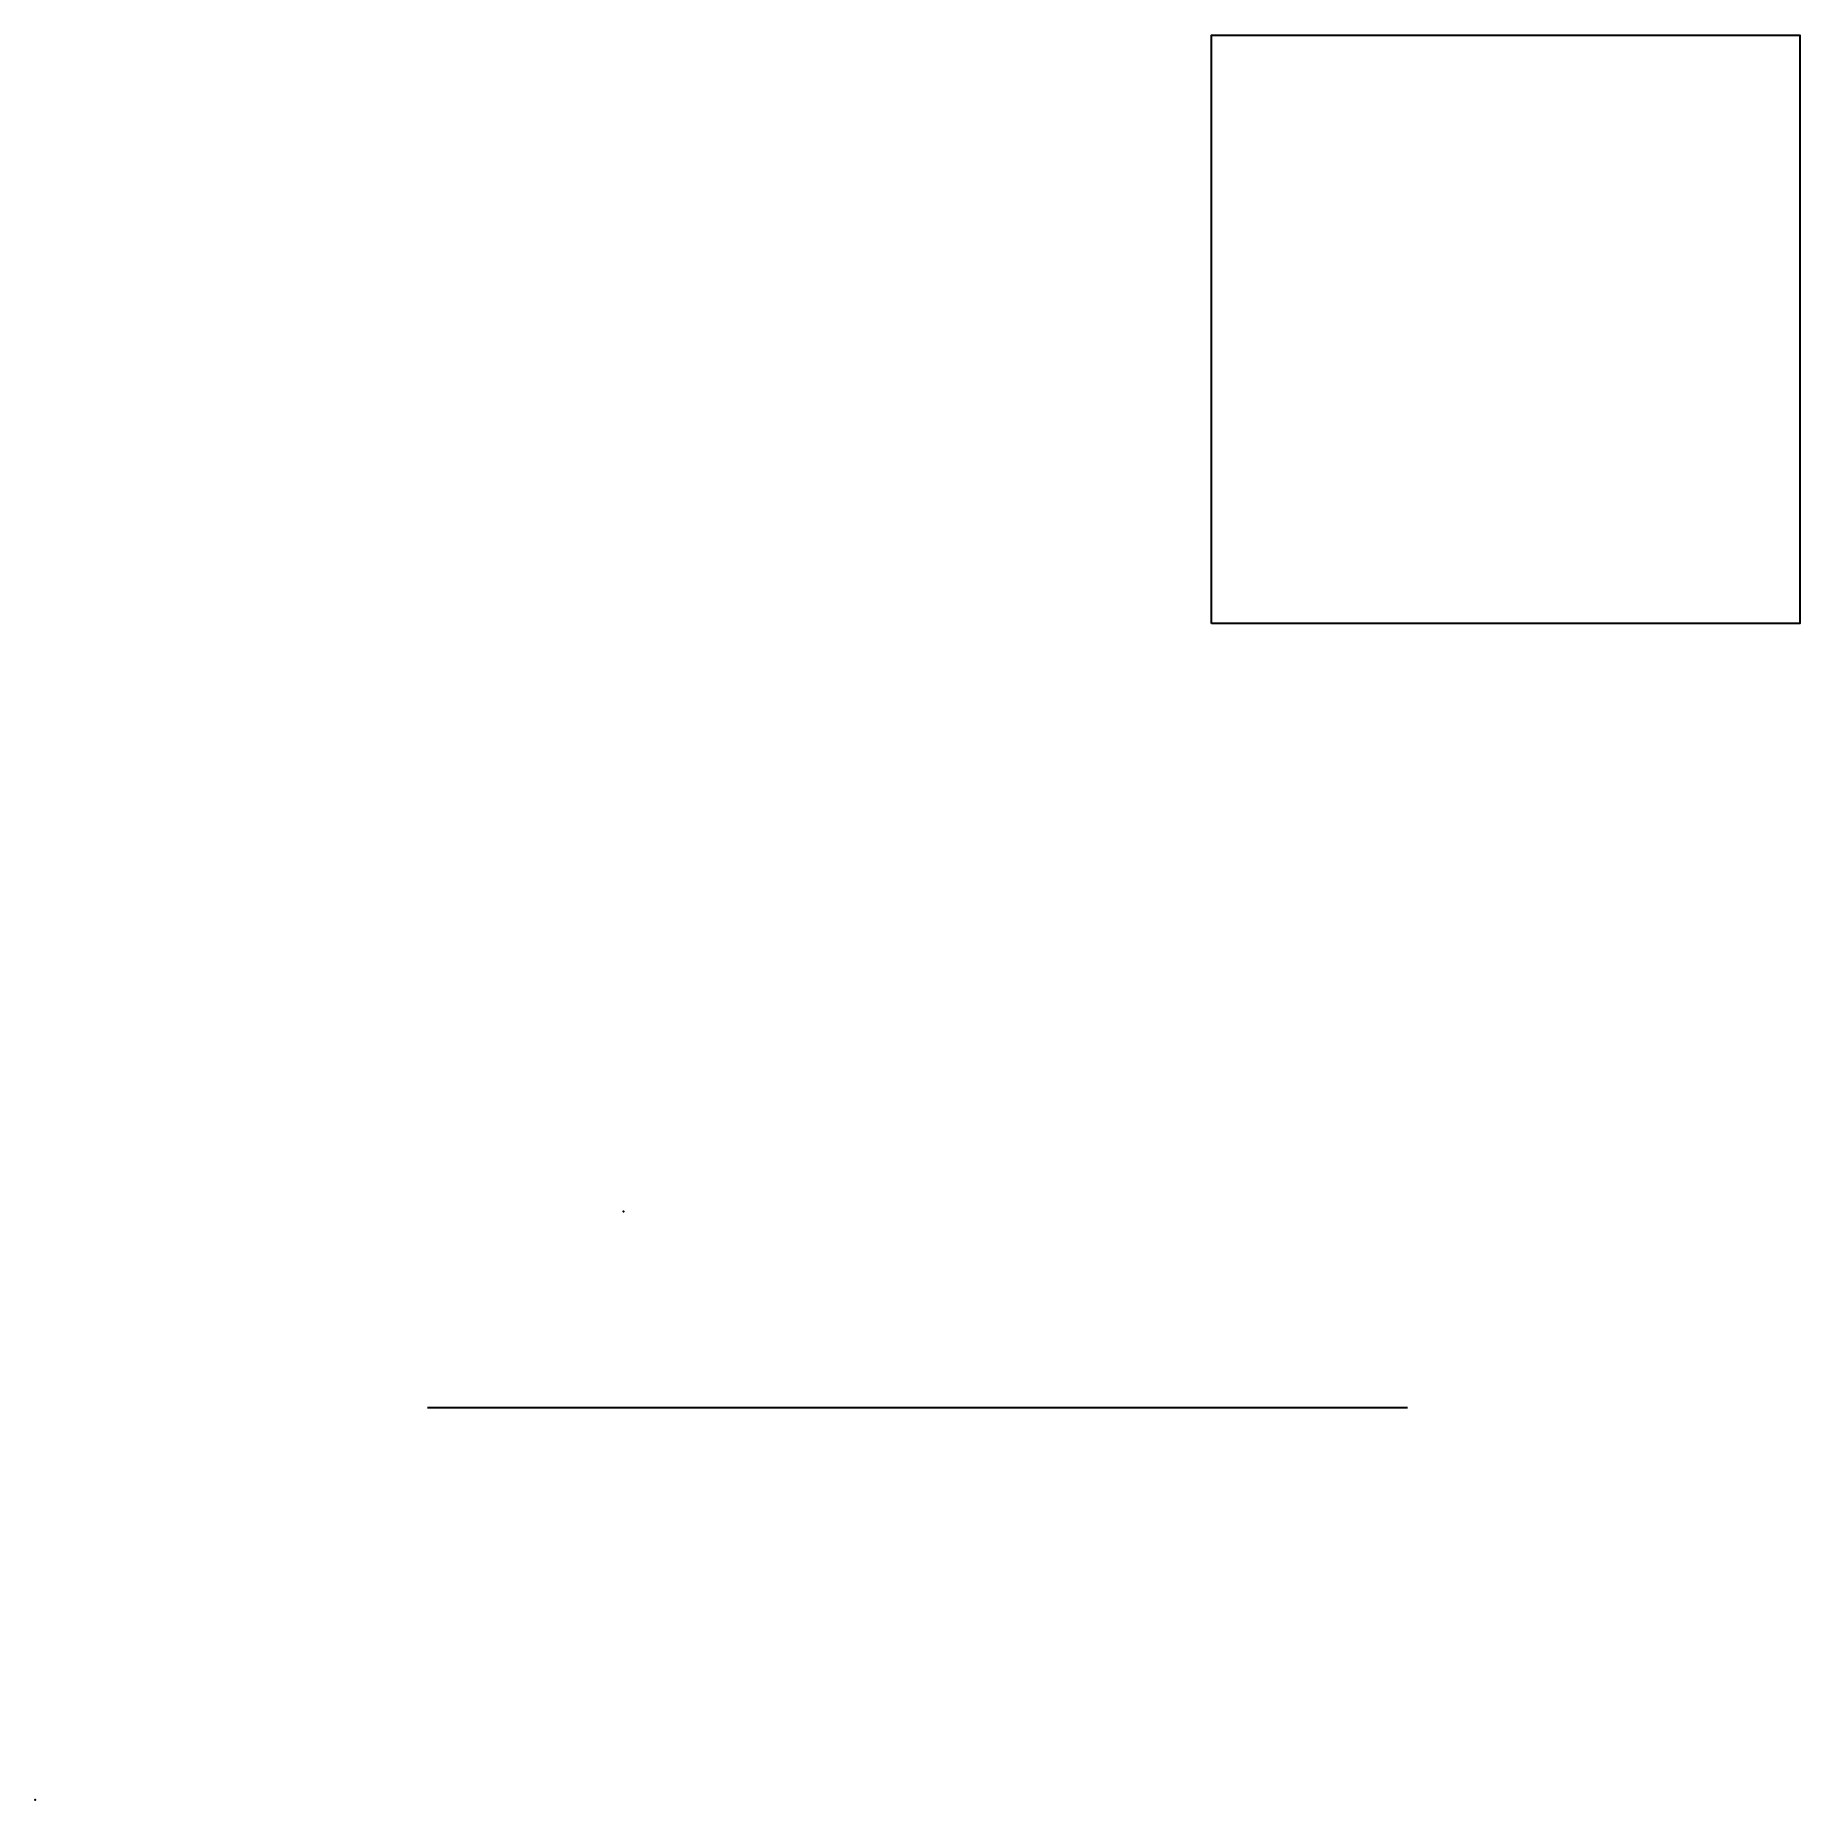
# Model space of a CAD drawing. Extents: x 3 to 12, y 3 to 12.
import ezdxf

# ---------------------------------------------------------------- set-up
doc = ezdxf.new("R2010")
doc.units = 0
doc.layers.get('0').update_dxf_attribs({"linetype": 'CONTINUOUS'})

msp = doc.modelspace()

# ---------------------------------------------------------------- linework, layer by layer
msp.add_line((5, 5), (10, 5))
msp.add_lwpolyline([(9, 9), (9, 12), (12, 12), (12, 9)], close=True)
for p in [(6, 6), (3, 3)]:
    msp.add_point(p)

doc.saveas('drawing.dxf')
